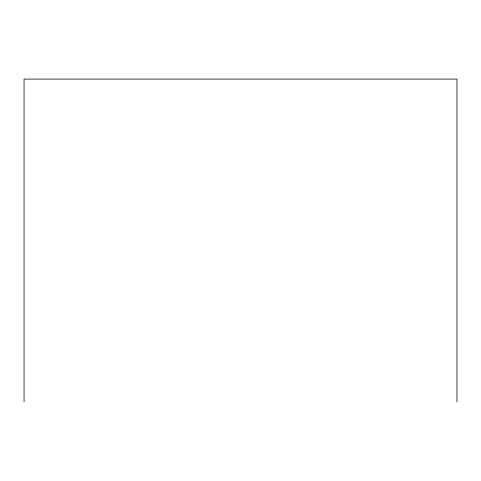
<?xml version="1.0" encoding="UTF-8"?>
<svg xmlns="http://www.w3.org/2000/svg" width="481" height="481" viewBox="0 0 481 481"><rect width="100%" height="100%" fill="white"/><g stroke="black" fill="none" stroke-linecap="round" stroke-linejoin="round"><path stroke-width="0.72" d="M456.95 401.912L456.95 79.088L24.05 79.088L24.05 401.912"/></g></svg>
